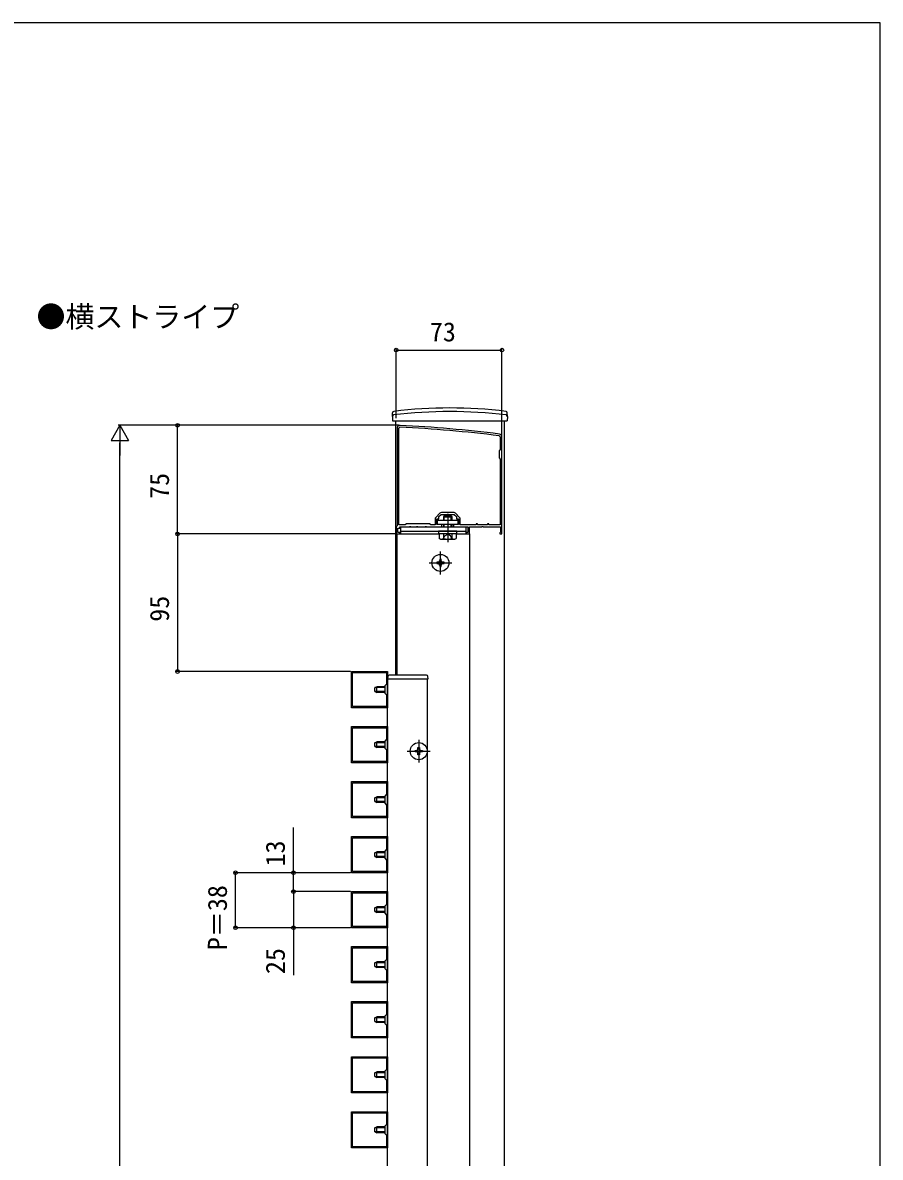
# Model space of a CAD drawing. Units: millimetres, scale not verified. Extents: x -1051 to 1050, y -1573 to 1564.
# Drawn here: x 458 to 1050, y 705 to 1488 of the extents above; entities that cross this region are included whole.
import ezdxf
from ezdxf.enums import TextEntityAlignment as Align

# ---------------------------------------------------------------- set-up
doc = ezdxf.new("R2010")
doc.units = ezdxf.units.MM
doc.header["$LTSCALE"] = 5
for name, color, linetype in [('0-1_USER1', 3, 'Continuous'), ('0-2_YKK_11', 7, 'Continuous'), ('0-3_YKK_12', 2, 'Continuous'), ('0-4_YKK_13', 4, 'Continuous'), ('0-5_YKK_D', 6, 'Continuous'), ('0-6_YKK_ZWAK', 7, 'Continuous')]:
    doc.layers.add(name, color=color, linetype=linetype)
doc.styles.add('ＭＳ ゴシック', font='')
doc.styles.get('ＭＳ ゴシック').set_extended_font_data('MS Gothic')

msp = doc.modelspace()

# ---------------------------------------------------------------- linework, layer by layer
at = {"layer": '0-2_YKK_11'}
for p, q in [((745.789, 1149.497), (742.965, 1146.673)), ((755.601, 1149.937), (746.85, 1149.937)), ((759.486, 1146.673), (756.662, 1149.497))]:
    msp.add_line(p, q, dxfattribs=at)
for points in [[(716.225, 1208.237), (716.225, 1140.737), (715.725, 1140.237), (715.725, 1135.237), (718.225, 1135.237), (718.225, 1136.237), (716.725, 1136.237), (716.725, 1139.237), (718.225, 1139.237), (718.225, 1140.237), (724.767, 1140.237), (724.95, 1140.357), (725.5, 1140.357), (725.684, 1140.237), (729.767, 1140.237), (729.95, 1140.357), (730.5, 1140.357), (730.684, 1140.237), (735.767, 1140.237), (735.95, 1140.357), (736.5, 1140.357), (736.684, 1140.237), (747.225, 1140.237), (747.225, 1141.737), (743.725, 1141.737), (743.725, 1145.737), (745.225, 1145.737), (745.225, 1147.237), (746.725, 1148.737), (750.767, 1148.737), (750.95, 1148.857), (751.5, 1148.857), (751.684, 1148.737), (755.725, 1148.737), (757.225, 1147.237), (757.225, 1145.737), (758.725, 1145.737), (758.725, 1141.737), (755.225, 1141.737), (755.225, 1140.237)], [(717.425, 1141.437), (717.425, 1208.237), (718.268, 1209.036)], [(755.225, 1140.237), (765.225, 1140.237), (765.225, 1136.237), (764.225, 1136.237), (764.225, 1135.237), (766.225, 1135.237), (766.225, 1140.237), (774.767, 1140.237), (774.95, 1140.357), (775.5, 1140.357), (775.684, 1140.237), (787.725, 1140.237), (787.725, 1136.528), (787.475, 1136.233), (787.225, 1135.937), (787.225, 1135.237), (788.725, 1135.237), (788.725, 1202.237)], [(786.823, 1203.031), (787.525, 1202.237), (787.525, 1193.537), (786.725, 1192.737), (786.725, 1187.737), (787.525, 1186.937), (787.525, 1141.437), (779.625, 1141.437), (779.625, 1142.237), (778.725, 1142.237), (778.725, 1141.437), (771.725, 1141.437), (771.725, 1142.237), (770.825, 1142.237), (770.825, 1141.437), (759.925, 1141.437), (759.925, 1145.612)], [(742.525, 1145.612), (742.525, 1141.437), (739.525, 1141.437), (738.725, 1142.237), (722.725, 1142.237), (721.925, 1141.437), (717.425, 1141.437)]]:
    msp.add_lwpolyline(points, dxfattribs=at)
for points in [[(709.725, 1015.237), (684.725, 1015.237), (684.725, 1040.235), (709.725, 1040.235)], [(708.925, 1016.037), (685.525, 1016.037), (685.525, 1039.435), (708.925, 1039.435), (708.925, 1031.437), (707.725, 1030.237), (707.725, 1025.237), (708.925, 1024.037)], [(709.725, 977.237), (684.725, 977.237), (684.725, 1002.235), (709.725, 1002.235)], [(708.925, 978.037), (685.525, 978.037), (685.525, 1001.435), (708.925, 1001.435), (708.925, 993.437), (707.725, 992.237), (707.725, 987.237), (708.925, 986.037)], [(709.725, 939.237), (684.725, 939.237), (684.725, 964.235), (709.725, 964.235)], [(708.925, 940.037), (685.525, 940.037), (685.525, 963.435), (708.925, 963.435), (708.925, 955.437), (707.725, 954.237), (707.725, 949.237), (708.925, 948.037)], [(709.725, 901.237), (684.725, 901.237), (684.725, 926.235), (709.725, 926.235)], [(708.925, 902.037), (685.525, 902.037), (685.525, 925.435), (708.925, 925.435), (708.925, 917.437), (707.725, 916.237), (707.725, 911.237), (708.925, 910.037)], [(709.725, 863.237), (684.725, 863.237), (684.725, 888.235), (709.725, 888.235)], [(708.925, 864.037), (685.525, 864.037), (685.525, 887.435), (708.925, 887.435), (708.925, 879.437), (707.725, 878.237), (707.725, 873.237), (708.925, 872.037)], [(709.725, 825.237), (684.725, 825.237), (684.725, 850.235), (709.725, 850.235)], [(708.925, 826.037), (685.525, 826.037), (685.525, 849.435), (708.925, 849.435), (708.925, 841.437), (707.725, 840.237), (707.725, 835.237), (708.925, 834.037)], [(709.725, 787.237), (684.725, 787.237), (684.725, 812.235), (709.725, 812.235)], [(708.925, 788.037), (685.525, 788.037), (685.525, 811.435), (708.925, 811.435), (708.925, 803.437), (707.725, 802.237), (707.725, 797.237), (708.925, 796.037)], [(709.725, 749.237), (684.725, 749.237), (684.725, 774.235), (709.725, 774.235)], [(708.925, 750.037), (685.525, 750.037), (685.525, 773.435), (708.925, 773.435), (708.925, 765.437), (707.725, 764.237), (707.725, 759.237), (708.925, 758.037)], [(709.725, 711.237), (684.725, 711.237), (684.725, 736.235), (709.725, 736.235)], [(708.925, 712.037), (685.525, 712.037), (685.525, 735.435), (708.925, 735.435), (708.925, 727.437), (707.725, 726.237), (707.725, 721.237), (708.925, 720.037)]]:
    msp.add_lwpolyline(points, close=True, dxfattribs=at)
for centre, radius, start, end in [((718.225, 1208.237), 2, 86.9684, 180.00001), ((665.445, 211.638), 998.796, 83.01993, 86.96841), ((665.445, 211.638), 999.996, 83.01993, 86.96841), ((786.725, 1202.237), 2, 0.00001, 83.01993), ((744.025, 1145.612), 1.5, 134.99999, 179.99998), ((746.85, 1148.437), 1.5, 90.00002, 135.00001), ((755.601, 1148.437), 1.5, 44.99999, 89.99998), ((758.425, 1145.612), 1.5, 0.00002, 45.00001)]:
    msp.add_arc(centre, radius, start, end, dxfattribs=at)
at = {"layer": '0-3_YKK_12'}
for p, q in [((715.225, 1213.237), (715.225, 1037.737)), ((790.225, 1213.237), (790.225, -54.763)), ((716.225, 1135.237), (745.452, 1135.237)), ((716.225, 1037.737), (716.225, 1135.237)), ((709.725, 635.237), (709.725, 1035.237)), ((709.725, 1035.237), (737.225, 1035.237)), ((737.225, 635.237), (737.225, 1035.237))]:
    msp.add_line(p, q, dxfattribs=at)
msp.add_lwpolyline([(756.999, 1135.237), (766.225, 1135.237), (766.225, 100.237), (716.225, 100.237), (716.225, 100.737)], dxfattribs=at)
at = {"layer": '0-4_YKK_13'}
for p, q in [((713.025, 1216.237), (713.072, 1218.904)), ((713.025, 1216.237), (713.078, 1213.237)), ((792.425, 1216.237), (792.373, 1213.237)), ((792.425, 1216.237), (792.379, 1218.904)), ((713.078, 1213.237), (792.373, 1213.237)), ((748.775, 1147.637), (748.225, 1147.087)), ((748.225, 1147.087), (748.225, 1145.637)), ((748.225, 1147.087), (754.225, 1147.087)), ((748.225, 1145.637), (748.225, 1144.637)), ((753.675, 1147.637), (748.775, 1147.637)), ((748.775, 1145.637), (748.775, 1147.637)), ((748.775, 1144.637), (748.775, 1145.637)), ((751.225, 1148.94), (751.225, 1129.459)), ((753.675, 1147.637), (754.225, 1147.087)), ((753.675, 1145.637), (753.675, 1147.637)), ((753.675, 1144.637), (753.675, 1145.637)), ((754.225, 1145.637), (754.225, 1147.087)), ((754.225, 1144.637), (754.225, 1145.637)), ((718.725, 1140.237), (718.725, 1135.237)), ((718.725, 1140.237), (763.725, 1140.237)), ((718.725, 1137.237), (763.725, 1137.237)), ((757.475, 1137.237), (744.975, 1137.237)), ((748.225, 1141.737), (748.225, 1140.237)), ((748.775, 1140.237), (748.775, 1141.737)), ((753.675, 1140.237), (753.675, 1141.737)), ((754.225, 1140.237), (754.225, 1141.737)), ((757.475, 1135.637), (757.475, 1137.237)), ((763.725, 1140.237), (763.725, 1135.237)), ((718.725, 1135.237), (745.452, 1135.237)), ((745.452, 1135.637), (756.999, 1135.637)), ((745.452, 1135.637), (745.452, 1132.083)), ((746.225, 1131.637), (745.452, 1132.083)), ((746.225, 1131.637), (756.225, 1131.637)), ((748.339, 1135.637), (748.339, 1132.083)), ((753.125, 1133.992), (751.225, 1135.002)), ((754.275, 1131.634), (753.125, 1133.992)), ((754.112, 1135.637), (754.112, 1132.083)), ((756.225, 1131.637), (756.999, 1132.083)), ((756.999, 1135.637), (756.999, 1132.083)), ((756.999, 1135.237), (763.725, 1135.237)), ((746.225, 1107.337), (746.225, 1123.137)), ((738.325, 1115.237), (754.125, 1115.237)), ((747.725, 1114.737), (748.725, 1114.737)), ((736.632, 1037.737), (710.819, 1037.737)), ((737.426, 1035.237), (737.725, 1035.237)), ((737.725, 1035.237), (737.63, 1036.798)), ((700.825, 1029.037), (702.225, 1029.737)), ((700.825, 1026.437), (700.825, 1029.037)), ((707.725, 1029.082), (700.917, 1029.082)), ((707.725, 1029.737), (702.225, 1029.737)), ((700.825, 1026.437), (702.225, 1025.737)), ((707.725, 1026.391), (700.917, 1026.391)), ((700.825, 991.037), (702.225, 991.737)), ((700.825, 988.437), (700.825, 991.037)), ((700.825, 988.437), (702.225, 987.737)), ((707.725, 991.082), (700.917, 991.082)), ((707.725, 988.391), (700.917, 988.391)), ((707.725, 991.737), (702.225, 991.737)), ((731.225, 993.137), (731.225, 977.337)), ((723.325, 985.237), (739.125, 985.237)), ((732.725, 985.737), (733.725, 985.737)), ((700.825, 953.037), (702.225, 953.737)), ((700.825, 950.437), (700.825, 953.037)), ((700.825, 950.437), (702.225, 949.737)), ((707.725, 953.082), (700.917, 953.082)), ((707.725, 950.391), (700.917, 950.391)), ((707.725, 953.737), (702.225, 953.737)), ((700.825, 915.037), (702.225, 915.737)), ((700.825, 912.437), (700.825, 915.037)), ((700.825, 912.437), (702.225, 911.737)), ((707.725, 915.082), (700.917, 915.082)), ((707.725, 912.391), (700.917, 912.391)), ((707.725, 915.737), (702.225, 915.737)), ((700.825, 877.037), (702.225, 877.737)), ((707.725, 877.737), (702.225, 877.737)), ((700.825, 874.437), (700.825, 877.037)), ((700.825, 874.437), (702.225, 873.737)), ((707.725, 877.082), (700.917, 877.082)), ((707.725, 874.391), (700.917, 874.391)), ((700.825, 839.037), (702.225, 839.737)), ((700.825, 836.437), (700.825, 839.037)), ((707.725, 839.082), (700.917, 839.082)), ((707.725, 839.737), (702.225, 839.737)), ((700.825, 836.437), (702.225, 835.737)), ((707.725, 836.391), (700.917, 836.391)), ((700.825, 801.037), (702.225, 801.737)), ((700.825, 798.437), (700.825, 801.037)), ((707.725, 801.082), (700.917, 801.082)), ((707.725, 801.737), (702.225, 801.737)), ((700.825, 798.437), (702.225, 797.737)), ((707.725, 798.391), (700.917, 798.391)), ((700.825, 763.037), (702.225, 763.737)), ((700.825, 760.437), (700.825, 763.037)), ((700.825, 760.437), (702.225, 759.737)), ((707.725, 763.082), (700.917, 763.082)), ((707.725, 760.391), (700.917, 760.391)), ((707.725, 763.737), (702.225, 763.737)), ((700.825, 725.037), (702.225, 725.737)), ((700.825, 722.437), (700.825, 725.037)), ((700.825, 722.437), (702.225, 721.737)), ((707.725, 725.082), (700.917, 725.082)), ((707.725, 722.391), (700.917, 722.391)), ((707.725, 725.737), (702.225, 725.737))]:
    msp.add_line(p, q, dxfattribs=at)
msp.add_lwpolyline([(744.225, 1144.637), (758.225, 1144.637), (758.225, 1141.737), (744.225, 1141.737)], close=True, dxfattribs=at)
for points in [[(744.975, 1137.237), (744.975, 1135.637), (757.475, 1135.637)], [(748.175, 1131.634), (749.325, 1133.992), (751.225, 1135.002)], [(744.725, 1115.737), (743.725, 1115.737), (743.725, 1114.737), (744.725, 1114.737)], [(746.725, 1116.737), (746.725, 1117.737), (745.725, 1117.737), (745.725, 1116.737)], [(745.725, 1113.737), (745.725, 1112.737), (746.725, 1112.737), (746.725, 1113.737)], [(748.725, 1114.737), (748.725, 1115.737), (747.725, 1115.737)], [(709.821, 1036.798), (709.725, 1035.237), (710.025, 1035.237), (737.426, 1035.237)], [(707.725, 1025.737), (702.225, 1025.737), (702.225, 1029.737)], [(707.725, 987.737), (702.225, 987.737), (702.225, 991.737)], [(730.725, 986.737), (730.725, 987.737), (731.725, 987.737), (731.725, 986.737)], [(729.725, 984.737), (728.725, 984.737), (728.725, 985.737), (729.725, 985.737)], [(731.725, 983.737), (731.725, 982.737), (730.725, 982.737), (730.725, 983.737)], [(733.725, 985.737), (733.725, 984.737), (732.725, 984.737)], [(707.725, 949.737), (702.225, 949.737), (702.225, 953.737)], [(707.725, 911.737), (702.225, 911.737), (702.225, 915.737)], [(707.725, 873.737), (702.225, 873.737), (702.225, 877.737)], [(707.725, 835.737), (702.225, 835.737), (702.225, 839.737)], [(707.725, 797.737), (702.225, 797.737), (702.225, 801.737)], [(707.725, 759.737), (702.225, 759.737), (702.225, 763.737)], [(707.725, 721.737), (702.225, 721.737), (702.225, 725.737)]]:
    msp.add_lwpolyline(points, dxfattribs=at)
for centre in [(746.225, 1115.237), (731.225, 985.237)]:
    msp.add_circle(centre, 5.9, dxfattribs=at)
for centre, radius, start, end in [((714.028, 1216.39), 1, 97.02227, 179), ((714.072, 1218.886), 1, 96.9597, 179), ((752.725, 902.237), 317.528, 82.97773, 97.02227), ((752.725, 902.237), 320, 83.0403, 96.9597), ((791.379, 1218.886), 1, 1, 83.0403), ((791.422, 1216.39), 1, 1, 82.97773), ((746.895, 1134.193), 2.556, 235.61575, 304.38425), ((751.225, 1141.19), 9.553, 252.41205, 287.58795), ((755.555, 1134.193), 2.556, 235.61575, 304.38425), ((744.725, 1116.737), 1, 270, 0), ((744.725, 1113.737), 1, 0, 90), ((747.725, 1116.737), 1, 180, 270), ((747.725, 1113.737), 1, 90, 180), ((710.819, 1036.737), 1, 90, 176.5), ((736.632, 1036.737), 1, 3.5, 90), ((729.725, 986.737), 1, 270, 0), ((729.725, 983.737), 1, 0, 90), ((732.725, 986.737), 1, 180, 270), ((732.725, 983.737), 1, 90, 180)]:
    msp.add_arc(centre, radius, start, end, dxfattribs=at)
at = {"layer": '0-5_YKK_D'}
for p, q in [((715.725, 1215.237), (715.725, 1263.237)), ((715.725, 1262.237), (788.725, 1262.237)), ((788.725, 1203.237), (788.725, 1263.237)), ((524.725, 1210.237), (518.725, 1199.844)), ((717.225, 1210.237), (523.725, 1210.237)), ((524.725, 1210.237), (530.725, 1199.844)), ((524.725, 1210.237), (524.725, 1189.452)), ((717.225, 1210.237), (563.725, 1210.237)), ((564.725, 1135.237), (564.725, 1210.237)), ((518.725, 1199.844), (530.725, 1199.844)), ((524.725, 117.237), (524.725, 1198.237)), ((715.025, 1135.237), (563.725, 1135.237)), ((715.025, 1135.237), (563.725, 1135.237)), ((564.725, 1135.237), (564.725, 1040.235)), ((684.025, 1040.235), (563.725, 1040.235)), ((684.025, 901.237), (603.725, 901.237)), ((604.725, 863.237), (604.725, 901.237)), ((684.025, 901.237), (643.725, 901.237)), ((684.025, 888.235), (643.725, 888.235)), ((684.025, 888.235), (643.725, 888.235)), ((684.025, 863.237), (603.725, 863.237)), ((684.025, 863.237), (643.725, 863.237))]:
    msp.add_line(p, q, dxfattribs=at)
for points in [[(644.725, 888.235), (644.725, 901.237), (644.725, 932.428)], [(644.725, 888.235), (644.725, 863.237), (644.725, 830.614)]]:
    msp.add_lwpolyline(points, dxfattribs=at)
for centre in [(715.725, 1262.237), (788.725, 1262.237), (564.725, 1210.237), (564.725, 1135.237), (564.725, 1135.237), (564.725, 1040.235), (604.725, 901.237), (644.725, 901.237), (644.725, 888.235), (644.725, 888.235), (604.725, 863.237), (644.725, 863.237)]:
    msp.add_circle(centre, 1.275, dxfattribs=at)
at = {"layer": '0-6_YKK_ZWAK'}
msp.add_line((1050, 1488.3), (-1050, 1488.3), dxfattribs=at)
msp.add_lwpolyline([(-1050, -1571.7), (1050, -1571.7), (1050, 1488.3)], dxfattribs=at)

# ---------------------------------------------------------------- texts
at = {"layer": '0-1_USER1', "style": 'ＭＳ ゴシック'}
msp.add_text('●横ストライプ', height=14.66, dxfattribs=at).set_placement((467.273, 1273.527), align=Align.BOTTOM_LEFT)
at = {"layer": '0-5_YKK_D', "style": 'ＭＳ ゴシック'}
msp.add_text('73', height=13.2, dxfattribs=at).set_placement((738.93, 1264.237), align=Align.BOTTOM_LEFT)
for s, p in [('75', (562.725, 1159.441)), ('95', (562.725, 1074.594)), ('13', (642.725, 905.575)), ('P＝38', (602.725, 847.771)), ('25', (642.725, 831.284))]:
    msp.add_text(s, height=13.2, rotation=90, dxfattribs=at).set_placement(p, align=Align.BOTTOM_LEFT)

doc.saveas('drawing.dxf')
